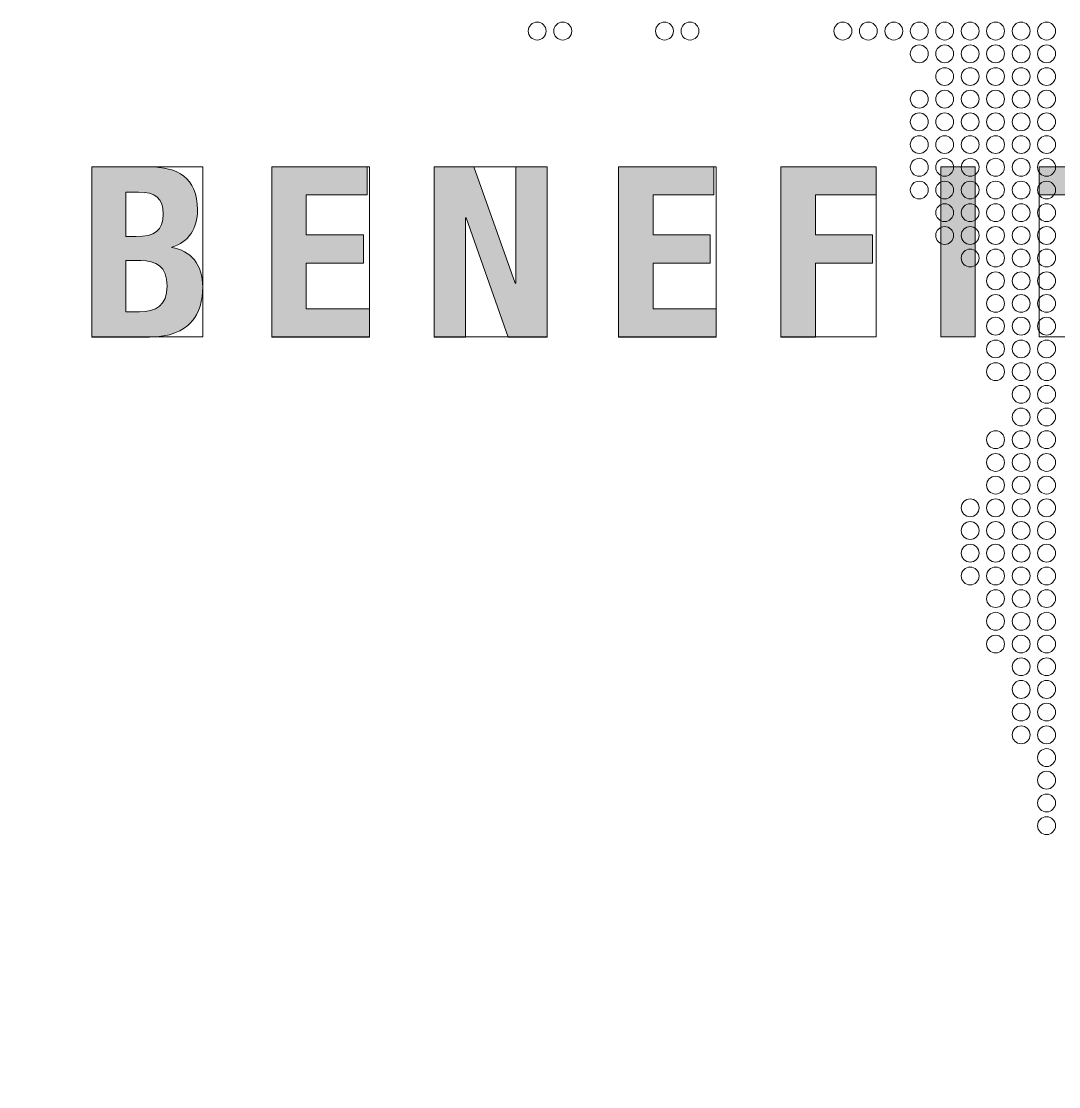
# Model space of a CAD drawing. Header units: inches. Extents: x 243 to 900, y -519 to -86.
# Drawn here: x 472.1 to 572.9, y -416.2 to -312.6 of the extents above; entities that cross this region are included whole.
import ezdxf

# ---------------------------------------------------------------- set-up
doc = ezdxf.new("R2010")
doc.units = ezdxf.units.IN
doc.header["$MEASUREMENT"] = 0
doc.layers.add('Layer 1', color=7, linetype='Continuous')

# ---------------------------------------------------------------- blocks, each defined once
blk = doc.blocks.new('block 3')
at = {"layer": 'Layer 1', "lineweight": 0}
blk.add_open_spline([(898.14, -484.27), (898.14, -494.99), (889.37, -503.76), (878.65, -503.76), (878.65, -503.76), (266.12, -503.76), (266.12, -503.76), (255.4, -503.76), (246.62, -494.99), (246.62, -484.27), (246.62, -484.27), (246.62, -108.51), (246.62, -108.51), (246.62, -97.78), (255.4, -89.01), (266.12, -89.01), (266.12, -89.01), (878.65, -89.01), (878.65, -89.01), (889.37, -89.01), (898.14, -97.78), (898.14, -108.51), (898.14, -108.51), (898.14, -484.27), (898.14, -484.27)], degree=3, knots=[0, 0, 0, 0, 1, 1, 1, 2, 2, 2, 3, 3, 3, 4, 4, 4, 5, 5, 5, 6, 6, 6, 7, 7, 7, 8, 8, 8, 8], dxfattribs=at)
blk = doc.blocks.new('block 2')
at = {"layer": 'Layer 1'}
blk.add_blockref('block 3', (0, 0), dxfattribs=at)
blk = doc.blocks.new('block 85')
at = {"layer": 'Layer 1', "lineweight": 0}
for points in [[(523.11, -313.58), (523.11, -314.05), (522.73, -314.45), (522.24, -314.45), (521.77, -314.45), (521.38, -314.05), (521.38, -313.58), (521.38, -313.11), (521.77, -312.71), (522.24, -312.71), (522.73, -312.71), (523.11, -313.11), (523.11, -313.58)], [(525.6, -313.58), (525.6, -314.05), (525.2, -314.45), (524.71, -314.45), (524.24, -314.45), (523.86, -314.05), (523.86, -313.58), (523.86, -313.11), (524.24, -312.71), (524.71, -312.71), (525.2, -312.71), (525.6, -313.11), (525.6, -313.58)], [(535.49, -313.58), (535.49, -314.05), (535.09, -314.45), (534.62, -314.45), (534.14, -314.45), (533.75, -314.05), (533.75, -313.58), (533.75, -313.11), (534.14, -312.71), (534.62, -312.71), (535.09, -312.71), (535.49, -313.11), (535.49, -313.58)], [(537.96, -313.58), (537.96, -314.05), (537.57, -314.45), (537.1, -314.45), (536.61, -314.45), (536.22, -314.05), (536.22, -313.58), (536.22, -313.11), (536.61, -312.71), (537.1, -312.71), (537.57, -312.71), (537.96, -313.11), (537.96, -313.58)], [(552.82, -313.58), (552.82, -314.05), (552.42, -314.45), (551.93, -314.45), (551.46, -314.45), (551.08, -314.05), (551.08, -313.58), (551.08, -313.11), (551.46, -312.71), (551.93, -312.71), (552.42, -312.71), (552.82, -313.11), (552.82, -313.58)], [(555.29, -313.58), (555.29, -314.05), (554.89, -314.45), (554.41, -314.45), (553.93, -314.45), (553.55, -314.05), (553.55, -313.58), (553.55, -313.11), (553.93, -312.71), (554.41, -312.71), (554.89, -312.71), (555.29, -313.11), (555.29, -313.58)], [(557.77, -313.58), (557.77, -314.05), (557.37, -314.45), (556.89, -314.45), (556.42, -314.45), (556.03, -314.05), (556.03, -313.58), (556.03, -313.11), (556.42, -312.71), (556.89, -312.71), (557.37, -312.71), (557.77, -313.11), (557.77, -313.58)], [(560.24, -313.58), (560.24, -314.05), (559.84, -314.45), (559.37, -314.45), (558.89, -314.45), (558.5, -314.05), (558.5, -313.58), (558.5, -313.11), (558.89, -312.71), (559.37, -312.71), (559.84, -312.71), (560.24, -313.11), (560.24, -313.58)], [(562.71, -313.58), (562.71, -314.05), (562.31, -314.45), (561.84, -314.45), (561.36, -314.45), (560.97, -314.05), (560.97, -313.58), (560.97, -313.11), (561.36, -312.71), (561.84, -312.71), (562.31, -312.71), (562.71, -313.11), (562.71, -313.58)], [(565.18, -313.58), (565.18, -314.05), (564.79, -314.45), (564.31, -314.45), (563.84, -314.45), (563.44, -314.05), (563.44, -313.58), (563.44, -313.11), (563.84, -312.71), (564.31, -312.71), (564.79, -312.71), (565.18, -313.11), (565.18, -313.58)], [(567.65, -313.58), (567.65, -314.05), (567.27, -314.45), (566.8, -314.45), (566.31, -314.45), (565.91, -314.05), (565.91, -313.58), (565.91, -313.11), (566.31, -312.71), (566.8, -312.71), (567.27, -312.71), (567.65, -313.11), (567.65, -313.58)], [(570.14, -313.58), (570.14, -314.05), (569.74, -314.45), (569.27, -314.45), (568.78, -314.45), (568.4, -314.05), (568.4, -313.58), (568.4, -313.11), (568.78, -312.71), (569.27, -312.71), (569.74, -312.71), (570.14, -313.11), (570.14, -313.58)], [(572.61, -313.58), (572.61, -314.05), (572.21, -314.45), (571.74, -314.45), (571.25, -314.45), (570.87, -314.05), (570.87, -313.58), (570.87, -313.11), (571.25, -312.71), (571.74, -312.71), (572.21, -312.71), (572.61, -313.11), (572.61, -313.58)]]:
    blk.add_open_spline(points, degree=3, knots=[0, 0, 0, 0, 1, 1, 1, 2, 2, 2, 3, 3, 3, 4, 4, 4, 4], dxfattribs=at)
blk = doc.blocks.new('block 86')
at = {"layer": 'Layer 1', "lineweight": 0}
for points in [[(560.24, -315.79), (560.24, -316.26), (559.84, -316.66), (559.37, -316.66), (558.89, -316.66), (558.5, -316.26), (558.5, -315.79), (558.5, -315.31), (558.89, -314.92), (559.37, -314.92), (559.84, -314.92), (560.24, -315.31), (560.24, -315.79)], [(562.71, -315.79), (562.71, -316.26), (562.31, -316.66), (561.84, -316.66), (561.36, -316.66), (560.97, -316.26), (560.97, -315.79), (560.97, -315.31), (561.36, -314.92), (561.84, -314.92), (562.31, -314.92), (562.71, -315.31), (562.71, -315.79)], [(565.18, -315.79), (565.18, -316.26), (564.79, -316.66), (564.31, -316.66), (563.84, -316.66), (563.44, -316.26), (563.44, -315.79), (563.44, -315.31), (563.84, -314.92), (564.31, -314.92), (564.79, -314.92), (565.18, -315.31), (565.18, -315.79)], [(567.65, -315.79), (567.65, -316.26), (567.27, -316.66), (566.8, -316.66), (566.31, -316.66), (565.91, -316.26), (565.91, -315.79), (565.91, -315.31), (566.31, -314.92), (566.8, -314.92), (567.27, -314.92), (567.65, -315.31), (567.65, -315.79)], [(570.14, -315.79), (570.14, -316.26), (569.74, -316.66), (569.27, -316.66), (568.78, -316.66), (568.4, -316.26), (568.4, -315.79), (568.4, -315.31), (568.78, -314.92), (569.27, -314.92), (569.74, -314.92), (570.14, -315.31), (570.14, -315.79)], [(572.61, -315.79), (572.61, -316.26), (572.21, -316.66), (571.74, -316.66), (571.25, -316.66), (570.87, -316.26), (570.87, -315.79), (570.87, -315.31), (571.25, -314.92), (571.74, -314.92), (572.21, -314.92), (572.61, -315.31), (572.61, -315.79)]]:
    blk.add_open_spline(points, degree=3, knots=[0, 0, 0, 0, 1, 1, 1, 2, 2, 2, 3, 3, 3, 4, 4, 4, 4], dxfattribs=at)
blk = doc.blocks.new('block 87')
at = {"layer": 'Layer 1', "lineweight": 0}
for points in [[(562.71, -317.99), (562.71, -318.48), (562.31, -318.86), (561.84, -318.86), (561.36, -318.86), (560.97, -318.48), (560.97, -317.99), (560.97, -317.52), (561.36, -317.14), (561.84, -317.14), (562.31, -317.14), (562.71, -317.52), (562.71, -317.99)], [(565.18, -317.99), (565.18, -318.48), (564.79, -318.86), (564.31, -318.86), (563.84, -318.86), (563.44, -318.48), (563.44, -317.99), (563.44, -317.52), (563.84, -317.14), (564.31, -317.14), (564.79, -317.14), (565.18, -317.52), (565.18, -317.99)], [(567.65, -317.99), (567.65, -318.48), (567.27, -318.86), (566.8, -318.86), (566.31, -318.86), (565.91, -318.48), (565.91, -317.99), (565.91, -317.52), (566.31, -317.14), (566.8, -317.14), (567.27, -317.14), (567.65, -317.52), (567.65, -317.99)], [(570.14, -317.99), (570.14, -318.48), (569.74, -318.86), (569.27, -318.86), (568.78, -318.86), (568.4, -318.48), (568.4, -317.99), (568.4, -317.52), (568.78, -317.14), (569.27, -317.14), (569.74, -317.14), (570.14, -317.52), (570.14, -317.99)], [(572.61, -317.99), (572.61, -318.48), (572.21, -318.86), (571.74, -318.86), (571.25, -318.86), (570.87, -318.48), (570.87, -317.99), (570.87, -317.52), (571.25, -317.14), (571.74, -317.14), (572.21, -317.14), (572.61, -317.52), (572.61, -317.99)]]:
    blk.add_open_spline(points, degree=3, knots=[0, 0, 0, 0, 1, 1, 1, 2, 2, 2, 3, 3, 3, 4, 4, 4, 4], dxfattribs=at)
blk = doc.blocks.new('block 88')
at = {"layer": 'Layer 1', "lineweight": 0}
for points in [[(560.24, -320.2), (560.24, -320.68), (559.84, -321.07), (559.37, -321.07), (558.89, -321.07), (558.5, -320.68), (558.5, -320.2), (558.5, -319.73), (558.89, -319.33), (559.37, -319.33), (559.84, -319.33), (560.24, -319.73), (560.24, -320.2)], [(562.71, -320.2), (562.71, -320.68), (562.31, -321.07), (561.84, -321.07), (561.36, -321.07), (560.97, -320.68), (560.97, -320.2), (560.97, -319.73), (561.36, -319.33), (561.84, -319.33), (562.31, -319.33), (562.71, -319.73), (562.71, -320.2)], [(565.18, -320.2), (565.18, -320.68), (564.79, -321.07), (564.31, -321.07), (563.84, -321.07), (563.44, -320.68), (563.44, -320.2), (563.44, -319.73), (563.84, -319.33), (564.31, -319.33), (564.79, -319.33), (565.18, -319.73), (565.18, -320.2)], [(567.65, -320.2), (567.65, -320.68), (567.27, -321.07), (566.8, -321.07), (566.31, -321.07), (565.91, -320.68), (565.91, -320.2), (565.91, -319.73), (566.31, -319.33), (566.8, -319.33), (567.27, -319.33), (567.65, -319.73), (567.65, -320.2)], [(570.14, -320.2), (570.14, -320.68), (569.74, -321.07), (569.27, -321.07), (568.78, -321.07), (568.4, -320.68), (568.4, -320.2), (568.4, -319.73), (568.78, -319.33), (569.27, -319.33), (569.74, -319.33), (570.14, -319.73), (570.14, -320.2)], [(572.61, -320.2), (572.61, -320.68), (572.21, -321.07), (571.74, -321.07), (571.25, -321.07), (570.87, -320.68), (570.87, -320.2), (570.87, -319.73), (571.25, -319.33), (571.74, -319.33), (572.21, -319.33), (572.61, -319.73), (572.61, -320.2)]]:
    blk.add_open_spline(points, degree=3, knots=[0, 0, 0, 0, 1, 1, 1, 2, 2, 2, 3, 3, 3, 4, 4, 4, 4], dxfattribs=at)
blk = doc.blocks.new('block 89')
at = {"layer": 'Layer 1', "lineweight": 0}
for points in [[(560.24, -322.4), (560.24, -322.89), (559.84, -323.27), (559.37, -323.27), (558.89, -323.27), (558.5, -322.89), (558.5, -322.4), (558.5, -321.93), (558.89, -321.54), (559.37, -321.54), (559.84, -321.54), (560.24, -321.93), (560.24, -322.4)], [(562.71, -322.4), (562.71, -322.89), (562.31, -323.27), (561.84, -323.27), (561.36, -323.27), (560.97, -322.89), (560.97, -322.4), (560.97, -321.93), (561.36, -321.54), (561.84, -321.54), (562.31, -321.54), (562.71, -321.93), (562.71, -322.4)], [(565.18, -322.4), (565.18, -322.89), (564.79, -323.27), (564.31, -323.27), (563.84, -323.27), (563.44, -322.89), (563.44, -322.4), (563.44, -321.93), (563.84, -321.54), (564.31, -321.54), (564.79, -321.54), (565.18, -321.93), (565.18, -322.4)], [(567.65, -322.4), (567.65, -322.89), (567.27, -323.27), (566.8, -323.27), (566.31, -323.27), (565.91, -322.89), (565.91, -322.4), (565.91, -321.93), (566.31, -321.54), (566.8, -321.54), (567.27, -321.54), (567.65, -321.93), (567.65, -322.4)], [(570.14, -322.4), (570.14, -322.89), (569.74, -323.27), (569.27, -323.27), (568.78, -323.27), (568.4, -322.89), (568.4, -322.4), (568.4, -321.93), (568.78, -321.54), (569.27, -321.54), (569.74, -321.54), (570.14, -321.93), (570.14, -322.4)], [(572.61, -322.4), (572.61, -322.89), (572.21, -323.27), (571.74, -323.27), (571.25, -323.27), (570.87, -322.89), (570.87, -322.4), (570.87, -321.93), (571.25, -321.54), (571.74, -321.54), (572.21, -321.54), (572.61, -321.93), (572.61, -322.4)]]:
    blk.add_open_spline(points, degree=3, knots=[0, 0, 0, 0, 1, 1, 1, 2, 2, 2, 3, 3, 3, 4, 4, 4, 4], dxfattribs=at)
blk = doc.blocks.new('block 90')
at = {"layer": 'Layer 1', "lineweight": 0}
for points in [[(560.24, -324.61), (560.24, -325.1), (559.84, -325.48), (559.37, -325.48), (558.89, -325.48), (558.5, -325.1), (558.5, -324.61), (558.5, -324.14), (558.89, -323.76), (559.37, -323.76), (559.84, -323.76), (560.24, -324.14), (560.24, -324.61)], [(562.71, -324.61), (562.71, -325.1), (562.31, -325.48), (561.84, -325.48), (561.36, -325.48), (560.97, -325.1), (560.97, -324.61), (560.97, -324.14), (561.36, -323.76), (561.84, -323.76), (562.31, -323.76), (562.71, -324.14), (562.71, -324.61)], [(565.18, -324.61), (565.18, -325.1), (564.79, -325.48), (564.31, -325.48), (563.84, -325.48), (563.44, -325.1), (563.44, -324.61), (563.44, -324.14), (563.84, -323.76), (564.31, -323.76), (564.79, -323.76), (565.18, -324.14), (565.18, -324.61)], [(567.65, -324.61), (567.65, -325.1), (567.27, -325.48), (566.8, -325.48), (566.31, -325.48), (565.91, -325.1), (565.91, -324.61), (565.91, -324.14), (566.31, -323.76), (566.8, -323.76), (567.27, -323.76), (567.65, -324.14), (567.65, -324.61)], [(570.14, -324.61), (570.14, -325.1), (569.74, -325.48), (569.27, -325.48), (568.78, -325.48), (568.4, -325.1), (568.4, -324.61), (568.4, -324.14), (568.78, -323.76), (569.27, -323.76), (569.74, -323.76), (570.14, -324.14), (570.14, -324.61)], [(572.61, -324.61), (572.61, -325.1), (572.21, -325.48), (571.74, -325.48), (571.25, -325.48), (570.87, -325.1), (570.87, -324.61), (570.87, -324.14), (571.25, -323.76), (571.74, -323.76), (572.21, -323.76), (572.61, -324.14), (572.61, -324.61)]]:
    blk.add_open_spline(points, degree=3, knots=[0, 0, 0, 0, 1, 1, 1, 2, 2, 2, 3, 3, 3, 4, 4, 4, 4], dxfattribs=at)
blk = doc.blocks.new('block 91')
at = {"layer": 'Layer 1', "lineweight": 0}
for points in [[(560.24, -326.81), (560.24, -327.3), (559.84, -327.69), (559.37, -327.69), (558.89, -327.69), (558.5, -327.3), (558.5, -326.81), (558.5, -326.34), (558.89, -325.95), (559.37, -325.95), (559.84, -325.95), (560.24, -326.34), (560.24, -326.81)], [(562.71, -326.81), (562.71, -327.3), (562.31, -327.69), (561.84, -327.69), (561.36, -327.69), (560.97, -327.3), (560.97, -326.81), (560.97, -326.34), (561.36, -325.95), (561.84, -325.95), (562.31, -325.95), (562.71, -326.34), (562.71, -326.81)], [(565.18, -326.81), (565.18, -327.3), (564.79, -327.69), (564.31, -327.69), (563.84, -327.69), (563.44, -327.3), (563.44, -326.81), (563.44, -326.34), (563.84, -325.95), (564.31, -325.95), (564.79, -325.95), (565.18, -326.34), (565.18, -326.81)], [(567.65, -326.81), (567.65, -327.3), (567.27, -327.69), (566.8, -327.69), (566.31, -327.69), (565.91, -327.3), (565.91, -326.81), (565.91, -326.34), (566.31, -325.95), (566.8, -325.95), (567.27, -325.95), (567.65, -326.34), (567.65, -326.81)], [(570.14, -326.81), (570.14, -327.3), (569.74, -327.69), (569.27, -327.69), (568.78, -327.69), (568.4, -327.3), (568.4, -326.81), (568.4, -326.34), (568.78, -325.95), (569.27, -325.95), (569.74, -325.95), (570.14, -326.34), (570.14, -326.81)], [(572.61, -326.81), (572.61, -327.3), (572.21, -327.69), (571.74, -327.69), (571.25, -327.69), (570.87, -327.3), (570.87, -326.81), (570.87, -326.34), (571.25, -325.95), (571.74, -325.95), (572.21, -325.95), (572.61, -326.34), (572.61, -326.81)]]:
    blk.add_open_spline(points, degree=3, knots=[0, 0, 0, 0, 1, 1, 1, 2, 2, 2, 3, 3, 3, 4, 4, 4, 4], dxfattribs=at)
blk = doc.blocks.new('block 92')
at = {"layer": 'Layer 1', "lineweight": 0}
for points in [[(560.24, -329.02), (560.24, -329.51), (559.84, -329.89), (559.37, -329.89), (558.89, -329.89), (558.5, -329.51), (558.5, -329.02), (558.5, -328.55), (558.89, -328.17), (559.37, -328.17), (559.84, -328.17), (560.24, -328.55), (560.24, -329.02)], [(562.71, -329.02), (562.71, -329.51), (562.31, -329.89), (561.84, -329.89), (561.36, -329.89), (560.97, -329.51), (560.97, -329.02), (560.97, -328.55), (561.36, -328.17), (561.84, -328.17), (562.31, -328.17), (562.71, -328.55), (562.71, -329.02)], [(565.18, -329.02), (565.18, -329.51), (564.79, -329.89), (564.31, -329.89), (563.84, -329.89), (563.44, -329.51), (563.44, -329.02), (563.44, -328.55), (563.84, -328.17), (564.31, -328.17), (564.79, -328.17), (565.18, -328.55), (565.18, -329.02)], [(567.65, -329.02), (567.65, -329.51), (567.27, -329.89), (566.8, -329.89), (566.31, -329.89), (565.91, -329.51), (565.91, -329.02), (565.91, -328.55), (566.31, -328.17), (566.8, -328.17), (567.27, -328.17), (567.65, -328.55), (567.65, -329.02)], [(570.14, -329.02), (570.14, -329.51), (569.74, -329.89), (569.27, -329.89), (568.78, -329.89), (568.4, -329.51), (568.4, -329.02), (568.4, -328.55), (568.78, -328.17), (569.27, -328.17), (569.74, -328.17), (570.14, -328.55), (570.14, -329.02)], [(572.61, -329.02), (572.61, -329.51), (572.21, -329.89), (571.74, -329.89), (571.25, -329.89), (570.87, -329.51), (570.87, -329.02), (570.87, -328.55), (571.25, -328.17), (571.74, -328.17), (572.21, -328.17), (572.61, -328.55), (572.61, -329.02)]]:
    blk.add_open_spline(points, degree=3, knots=[0, 0, 0, 0, 1, 1, 1, 2, 2, 2, 3, 3, 3, 4, 4, 4, 4], dxfattribs=at)
blk = doc.blocks.new('block 93')
at = {"layer": 'Layer 1', "lineweight": 0}
for points in [[(562.71, -331.23), (562.71, -331.71), (562.31, -332.1), (561.84, -332.1), (561.36, -332.1), (560.97, -331.71), (560.97, -331.23), (560.97, -330.76), (561.36, -330.37), (561.84, -330.37), (562.31, -330.37), (562.71, -330.76), (562.71, -331.23)], [(565.18, -331.23), (565.18, -331.71), (564.79, -332.1), (564.31, -332.1), (563.84, -332.1), (563.44, -331.71), (563.44, -331.23), (563.44, -330.76), (563.84, -330.37), (564.31, -330.37), (564.79, -330.37), (565.18, -330.76), (565.18, -331.23)], [(567.65, -331.23), (567.65, -331.71), (567.27, -332.1), (566.8, -332.1), (566.31, -332.1), (565.91, -331.71), (565.91, -331.23), (565.91, -330.76), (566.31, -330.37), (566.8, -330.37), (567.27, -330.37), (567.65, -330.76), (567.65, -331.23)], [(570.14, -331.23), (570.14, -331.71), (569.74, -332.1), (569.27, -332.1), (568.78, -332.1), (568.4, -331.71), (568.4, -331.23), (568.4, -330.76), (568.78, -330.37), (569.27, -330.37), (569.74, -330.37), (570.14, -330.76), (570.14, -331.23)], [(572.61, -331.23), (572.61, -331.71), (572.21, -332.1), (571.74, -332.1), (571.25, -332.1), (570.87, -331.71), (570.87, -331.23), (570.87, -330.76), (571.25, -330.37), (571.74, -330.37), (572.21, -330.37), (572.61, -330.76), (572.61, -331.23)]]:
    blk.add_open_spline(points, degree=3, knots=[0, 0, 0, 0, 1, 1, 1, 2, 2, 2, 3, 3, 3, 4, 4, 4, 4], dxfattribs=at)
blk = doc.blocks.new('block 94')
at = {"layer": 'Layer 1', "lineweight": 0}
for points in [[(562.71, -333.45), (562.71, -333.92), (562.31, -334.32), (561.84, -334.32), (561.36, -334.32), (560.97, -333.92), (560.97, -333.45), (560.97, -332.96), (561.36, -332.58), (561.84, -332.58), (562.31, -332.58), (562.71, -332.96), (562.71, -333.45)], [(565.18, -333.45), (565.18, -333.92), (564.79, -334.32), (564.31, -334.32), (563.84, -334.32), (563.44, -333.92), (563.44, -333.45), (563.44, -332.96), (563.84, -332.58), (564.31, -332.58), (564.79, -332.58), (565.18, -332.96), (565.18, -333.45)], [(567.65, -333.45), (567.65, -333.92), (567.27, -334.32), (566.8, -334.32), (566.31, -334.32), (565.91, -333.92), (565.91, -333.45), (565.91, -332.96), (566.31, -332.58), (566.8, -332.58), (567.27, -332.58), (567.65, -332.96), (567.65, -333.45)], [(570.14, -333.45), (570.14, -333.92), (569.74, -334.32), (569.27, -334.32), (568.78, -334.32), (568.4, -333.92), (568.4, -333.45), (568.4, -332.96), (568.78, -332.58), (569.27, -332.58), (569.74, -332.58), (570.14, -332.96), (570.14, -333.45)], [(572.61, -333.45), (572.61, -333.92), (572.21, -334.32), (571.74, -334.32), (571.25, -334.32), (570.87, -333.92), (570.87, -333.45), (570.87, -332.96), (571.25, -332.58), (571.74, -332.58), (572.21, -332.58), (572.61, -332.96), (572.61, -333.45)]]:
    blk.add_open_spline(points, degree=3, knots=[0, 0, 0, 0, 1, 1, 1, 2, 2, 2, 3, 3, 3, 4, 4, 4, 4], dxfattribs=at)
blk = doc.blocks.new('block 95')
at = {"layer": 'Layer 1', "lineweight": 0}
for points in [[(565.18, -335.64), (565.18, -336.12), (564.79, -336.51), (564.31, -336.51), (563.84, -336.51), (563.44, -336.12), (563.44, -335.64), (563.44, -335.17), (563.84, -334.77), (564.31, -334.77), (564.79, -334.77), (565.18, -335.17), (565.18, -335.64)], [(567.65, -335.64), (567.65, -336.12), (567.27, -336.51), (566.8, -336.51), (566.31, -336.51), (565.91, -336.12), (565.91, -335.64), (565.91, -335.17), (566.31, -334.77), (566.8, -334.77), (567.27, -334.77), (567.65, -335.17), (567.65, -335.64)], [(570.14, -335.64), (570.14, -336.12), (569.74, -336.51), (569.27, -336.51), (568.78, -336.51), (568.4, -336.12), (568.4, -335.64), (568.4, -335.17), (568.78, -334.77), (569.27, -334.77), (569.74, -334.77), (570.14, -335.17), (570.14, -335.64)], [(572.61, -335.64), (572.61, -336.12), (572.21, -336.51), (571.74, -336.51), (571.25, -336.51), (570.87, -336.12), (570.87, -335.64), (570.87, -335.17), (571.25, -334.77), (571.74, -334.77), (572.21, -334.77), (572.61, -335.17), (572.61, -335.64)]]:
    blk.add_open_spline(points, degree=3, knots=[0, 0, 0, 0, 1, 1, 1, 2, 2, 2, 3, 3, 3, 4, 4, 4, 4], dxfattribs=at)
blk = doc.blocks.new('block 96')
at = {"layer": 'Layer 1', "lineweight": 0}
for points in [[(567.65, -337.86), (567.65, -338.33), (567.27, -338.73), (566.8, -338.73), (566.31, -338.73), (565.91, -338.33), (565.91, -337.86), (565.91, -337.39), (566.31, -336.99), (566.8, -336.99), (567.27, -336.99), (567.65, -337.39), (567.65, -337.86)], [(570.14, -337.86), (570.14, -338.33), (569.74, -338.73), (569.27, -338.73), (568.78, -338.73), (568.4, -338.33), (568.4, -337.86), (568.4, -337.39), (568.78, -336.99), (569.27, -336.99), (569.74, -336.99), (570.14, -337.39), (570.14, -337.86)], [(572.61, -337.86), (572.61, -338.33), (572.21, -338.73), (571.74, -338.73), (571.25, -338.73), (570.87, -338.33), (570.87, -337.86), (570.87, -337.39), (571.25, -336.99), (571.74, -336.99), (572.21, -336.99), (572.61, -337.39), (572.61, -337.86)]]:
    blk.add_open_spline(points, degree=3, knots=[0, 0, 0, 0, 1, 1, 1, 2, 2, 2, 3, 3, 3, 4, 4, 4, 4], dxfattribs=at)
blk = doc.blocks.new('block 97')
at = {"layer": 'Layer 1', "lineweight": 0}
for points in [[(567.65, -340.06), (567.65, -340.54), (567.27, -340.92), (566.8, -340.92), (566.31, -340.92), (565.91, -340.54), (565.91, -340.06), (565.91, -339.58), (566.31, -339.2), (566.8, -339.2), (567.27, -339.2), (567.65, -339.58), (567.65, -340.06)], [(570.14, -340.06), (570.14, -340.54), (569.74, -340.92), (569.27, -340.92), (568.78, -340.92), (568.4, -340.54), (568.4, -340.06), (568.4, -339.58), (568.78, -339.2), (569.27, -339.2), (569.74, -339.2), (570.14, -339.58), (570.14, -340.06)], [(572.61, -340.06), (572.61, -340.54), (572.21, -340.92), (571.74, -340.92), (571.25, -340.92), (570.87, -340.54), (570.87, -340.06), (570.87, -339.58), (571.25, -339.2), (571.74, -339.2), (572.21, -339.2), (572.61, -339.58), (572.61, -340.06)]]:
    blk.add_open_spline(points, degree=3, knots=[0, 0, 0, 0, 1, 1, 1, 2, 2, 2, 3, 3, 3, 4, 4, 4, 4], dxfattribs=at)
blk = doc.blocks.new('block 98')
at = {"layer": 'Layer 1', "lineweight": 0}
for points in [[(567.65, -342.27), (567.65, -342.74), (567.27, -343.14), (566.8, -343.14), (566.31, -343.14), (565.91, -342.74), (565.91, -342.27), (565.91, -341.79), (566.31, -341.4), (566.8, -341.4), (567.27, -341.4), (567.65, -341.79), (567.65, -342.27)], [(570.14, -342.27), (570.14, -342.74), (569.74, -343.14), (569.27, -343.14), (568.78, -343.14), (568.4, -342.74), (568.4, -342.27), (568.4, -341.79), (568.78, -341.4), (569.27, -341.4), (569.74, -341.4), (570.14, -341.79), (570.14, -342.27)], [(572.61, -342.27), (572.61, -342.74), (572.21, -343.14), (571.74, -343.14), (571.25, -343.14), (570.87, -342.74), (570.87, -342.27), (570.87, -341.79), (571.25, -341.4), (571.74, -341.4), (572.21, -341.4), (572.61, -341.79), (572.61, -342.27)]]:
    blk.add_open_spline(points, degree=3, knots=[0, 0, 0, 0, 1, 1, 1, 2, 2, 2, 3, 3, 3, 4, 4, 4, 4], dxfattribs=at)
blk = doc.blocks.new('block 99')
at = {"layer": 'Layer 1', "lineweight": 0}
for points in [[(567.65, -344.48), (567.65, -344.95), (567.27, -345.33), (566.8, -345.33), (566.31, -345.33), (565.91, -344.95), (565.91, -344.48), (565.91, -343.99), (566.31, -343.61), (566.8, -343.61), (567.27, -343.61), (567.65, -343.99), (567.65, -344.48)], [(570.14, -344.48), (570.14, -344.95), (569.74, -345.33), (569.27, -345.33), (568.78, -345.33), (568.4, -344.95), (568.4, -344.48), (568.4, -343.99), (568.78, -343.61), (569.27, -343.61), (569.74, -343.61), (570.14, -343.99), (570.14, -344.48)], [(572.61, -344.48), (572.61, -344.95), (572.21, -345.33), (571.74, -345.33), (571.25, -345.33), (570.87, -344.95), (570.87, -344.48), (570.87, -343.99), (571.25, -343.61), (571.74, -343.61), (572.21, -343.61), (572.61, -343.99), (572.61, -344.48)]]:
    blk.add_open_spline(points, degree=3, knots=[0, 0, 0, 0, 1, 1, 1, 2, 2, 2, 3, 3, 3, 4, 4, 4, 4], dxfattribs=at)
blk = doc.blocks.new('block 100')
at = {"layer": 'Layer 1', "lineweight": 0}
for points in [[(567.65, -346.69), (567.65, -347.16), (567.27, -347.55), (566.8, -347.55), (566.31, -347.55), (565.91, -347.16), (565.91, -346.69), (565.91, -346.2), (566.31, -345.82), (566.8, -345.82), (567.27, -345.82), (567.65, -346.2), (567.65, -346.69)], [(570.14, -346.69), (570.14, -347.16), (569.74, -347.55), (569.27, -347.55), (568.78, -347.55), (568.4, -347.16), (568.4, -346.69), (568.4, -346.2), (568.78, -345.82), (569.27, -345.82), (569.74, -345.82), (570.14, -346.2), (570.14, -346.69)], [(572.61, -346.69), (572.61, -347.16), (572.21, -347.55), (571.74, -347.55), (571.25, -347.55), (570.87, -347.16), (570.87, -346.69), (570.87, -346.2), (571.25, -345.82), (571.74, -345.82), (572.21, -345.82), (572.61, -346.2), (572.61, -346.69)]]:
    blk.add_open_spline(points, degree=3, knots=[0, 0, 0, 0, 1, 1, 1, 2, 2, 2, 3, 3, 3, 4, 4, 4, 4], dxfattribs=at)
blk = doc.blocks.new('block 101')
at = {"layer": 'Layer 1', "lineweight": 0}
for points in [[(570.14, -348.89), (570.14, -349.36), (569.74, -349.76), (569.27, -349.76), (568.78, -349.76), (568.4, -349.36), (568.4, -348.89), (568.4, -348.41), (568.78, -348.02), (569.27, -348.02), (569.74, -348.02), (570.14, -348.41), (570.14, -348.89)], [(572.61, -348.89), (572.61, -349.36), (572.21, -349.76), (571.74, -349.76), (571.25, -349.76), (570.87, -349.36), (570.87, -348.89), (570.87, -348.41), (571.25, -348.02), (571.74, -348.02), (572.21, -348.02), (572.61, -348.41), (572.61, -348.89)]]:
    blk.add_open_spline(points, degree=3, knots=[0, 0, 0, 0, 1, 1, 1, 2, 2, 2, 3, 3, 3, 4, 4, 4, 4], dxfattribs=at)
blk = doc.blocks.new('block 102')
at = {"layer": 'Layer 1', "lineweight": 0}
for points in [[(570.14, -351.1), (570.14, -351.57), (569.74, -351.96), (569.27, -351.96), (568.78, -351.96), (568.4, -351.57), (568.4, -351.1), (568.4, -350.61), (568.78, -350.23), (569.27, -350.23), (569.74, -350.23), (570.14, -350.61), (570.14, -351.1)], [(572.61, -351.1), (572.61, -351.57), (572.21, -351.96), (571.74, -351.96), (571.25, -351.96), (570.87, -351.57), (570.87, -351.1), (570.87, -350.61), (571.25, -350.23), (571.74, -350.23), (572.21, -350.23), (572.61, -350.61), (572.61, -351.1)]]:
    blk.add_open_spline(points, degree=3, knots=[0, 0, 0, 0, 1, 1, 1, 2, 2, 2, 3, 3, 3, 4, 4, 4, 4], dxfattribs=at)
blk = doc.blocks.new('block 103')
at = {"layer": 'Layer 1', "lineweight": 0}
for points in [[(567.65, -353.3), (567.65, -353.79), (567.27, -354.17), (566.8, -354.17), (566.31, -354.17), (565.91, -353.79), (565.91, -353.3), (565.91, -352.83), (566.31, -352.43), (566.8, -352.43), (567.27, -352.43), (567.65, -352.83), (567.65, -353.3)], [(570.14, -353.3), (570.14, -353.79), (569.74, -354.17), (569.27, -354.17), (568.78, -354.17), (568.4, -353.79), (568.4, -353.3), (568.4, -352.83), (568.78, -352.43), (569.27, -352.43), (569.74, -352.43), (570.14, -352.83), (570.14, -353.3)], [(572.61, -353.3), (572.61, -353.79), (572.21, -354.17), (571.74, -354.17), (571.25, -354.17), (570.87, -353.79), (570.87, -353.3), (570.87, -352.83), (571.25, -352.43), (571.74, -352.43), (572.21, -352.43), (572.61, -352.83), (572.61, -353.3)]]:
    blk.add_open_spline(points, degree=3, knots=[0, 0, 0, 0, 1, 1, 1, 2, 2, 2, 3, 3, 3, 4, 4, 4, 4], dxfattribs=at)
blk = doc.blocks.new('block 104')
at = {"layer": 'Layer 1', "lineweight": 0}
for points in [[(567.65, -355.51), (567.65, -355.98), (567.27, -356.38), (566.8, -356.38), (566.31, -356.38), (565.91, -355.98), (565.91, -355.51), (565.91, -355.04), (566.31, -354.64), (566.8, -354.64), (567.27, -354.64), (567.65, -355.04), (567.65, -355.51)], [(570.14, -355.51), (570.14, -355.98), (569.74, -356.38), (569.27, -356.38), (568.78, -356.38), (568.4, -355.98), (568.4, -355.51), (568.4, -355.04), (568.78, -354.64), (569.27, -354.64), (569.74, -354.64), (570.14, -355.04), (570.14, -355.51)], [(572.61, -355.51), (572.61, -355.98), (572.21, -356.38), (571.74, -356.38), (571.25, -356.38), (570.87, -355.98), (570.87, -355.51), (570.87, -355.04), (571.25, -354.64), (571.74, -354.64), (572.21, -354.64), (572.61, -355.04), (572.61, -355.51)]]:
    blk.add_open_spline(points, degree=3, knots=[0, 0, 0, 0, 1, 1, 1, 2, 2, 2, 3, 3, 3, 4, 4, 4, 4], dxfattribs=at)
blk = doc.blocks.new('block 105')
at = {"layer": 'Layer 1', "lineweight": 0}
for points in [[(567.65, -357.72), (567.65, -358.2), (567.27, -358.58), (566.8, -358.58), (566.31, -358.58), (565.91, -358.2), (565.91, -357.72), (565.91, -357.24), (566.31, -356.85), (566.8, -356.85), (567.27, -356.85), (567.65, -357.24), (567.65, -357.72)], [(570.14, -357.72), (570.14, -358.2), (569.74, -358.58), (569.27, -358.58), (568.78, -358.58), (568.4, -358.2), (568.4, -357.72), (568.4, -357.24), (568.78, -356.85), (569.27, -356.85), (569.74, -356.85), (570.14, -357.24), (570.14, -357.72)], [(572.61, -357.72), (572.61, -358.2), (572.21, -358.58), (571.74, -358.58), (571.25, -358.58), (570.87, -358.2), (570.87, -357.72), (570.87, -357.24), (571.25, -356.85), (571.74, -356.85), (572.21, -356.85), (572.61, -357.24), (572.61, -357.72)]]:
    blk.add_open_spline(points, degree=3, knots=[0, 0, 0, 0, 1, 1, 1, 2, 2, 2, 3, 3, 3, 4, 4, 4, 4], dxfattribs=at)
blk = doc.blocks.new('block 106')
at = {"layer": 'Layer 1', "lineweight": 0}
for points in [[(565.18, -359.92), (565.18, -360.39), (564.79, -360.79), (564.31, -360.79), (563.84, -360.79), (563.44, -360.39), (563.44, -359.92), (563.44, -359.45), (563.84, -359.05), (564.31, -359.05), (564.79, -359.05), (565.18, -359.45), (565.18, -359.92)], [(567.65, -359.92), (567.65, -360.39), (567.27, -360.79), (566.8, -360.79), (566.31, -360.79), (565.91, -360.39), (565.91, -359.92), (565.91, -359.45), (566.31, -359.05), (566.8, -359.05), (567.27, -359.05), (567.65, -359.45), (567.65, -359.92)], [(570.14, -359.92), (570.14, -360.39), (569.74, -360.79), (569.27, -360.79), (568.78, -360.79), (568.4, -360.39), (568.4, -359.92), (568.4, -359.45), (568.78, -359.05), (569.27, -359.05), (569.74, -359.05), (570.14, -359.45), (570.14, -359.92)], [(572.61, -359.92), (572.61, -360.39), (572.21, -360.79), (571.74, -360.79), (571.25, -360.79), (570.87, -360.39), (570.87, -359.92), (570.87, -359.45), (571.25, -359.05), (571.74, -359.05), (572.21, -359.05), (572.61, -359.45), (572.61, -359.92)]]:
    blk.add_open_spline(points, degree=3, knots=[0, 0, 0, 0, 1, 1, 1, 2, 2, 2, 3, 3, 3, 4, 4, 4, 4], dxfattribs=at)
blk = doc.blocks.new('block 107')
at = {"layer": 'Layer 1', "lineweight": 0}
for points in [[(565.18, -362.13), (565.18, -362.61), (564.79, -363), (564.31, -363), (563.84, -363), (563.44, -362.61), (563.44, -362.13), (563.44, -361.65), (563.84, -361.26), (564.31, -361.26), (564.79, -361.26), (565.18, -361.65), (565.18, -362.13)], [(567.65, -362.13), (567.65, -362.61), (567.27, -363), (566.8, -363), (566.31, -363), (565.91, -362.61), (565.91, -362.13), (565.91, -361.65), (566.31, -361.26), (566.8, -361.26), (567.27, -361.26), (567.65, -361.65), (567.65, -362.13)], [(570.14, -362.13), (570.14, -362.61), (569.74, -363), (569.27, -363), (568.78, -363), (568.4, -362.61), (568.4, -362.13), (568.4, -361.65), (568.78, -361.26), (569.27, -361.26), (569.74, -361.26), (570.14, -361.65), (570.14, -362.13)], [(572.61, -362.13), (572.61, -362.61), (572.21, -363), (571.74, -363), (571.25, -363), (570.87, -362.61), (570.87, -362.13), (570.87, -361.65), (571.25, -361.26), (571.74, -361.26), (572.21, -361.26), (572.61, -361.65), (572.61, -362.13)]]:
    blk.add_open_spline(points, degree=3, knots=[0, 0, 0, 0, 1, 1, 1, 2, 2, 2, 3, 3, 3, 4, 4, 4, 4], dxfattribs=at)
blk = doc.blocks.new('block 108')
at = {"layer": 'Layer 1', "lineweight": 0}
for points in [[(565.18, -364.33), (565.18, -364.8), (564.79, -365.2), (564.31, -365.2), (563.84, -365.2), (563.44, -364.8), (563.44, -364.33), (563.44, -363.86), (563.84, -363.46), (564.31, -363.46), (564.79, -363.46), (565.18, -363.86), (565.18, -364.33)], [(567.65, -364.33), (567.65, -364.8), (567.27, -365.2), (566.8, -365.2), (566.31, -365.2), (565.91, -364.8), (565.91, -364.33), (565.91, -363.86), (566.31, -363.46), (566.8, -363.46), (567.27, -363.46), (567.65, -363.86), (567.65, -364.33)], [(570.14, -364.33), (570.14, -364.8), (569.74, -365.2), (569.27, -365.2), (568.78, -365.2), (568.4, -364.8), (568.4, -364.33), (568.4, -363.86), (568.78, -363.46), (569.27, -363.46), (569.74, -363.46), (570.14, -363.86), (570.14, -364.33)], [(572.61, -364.33), (572.61, -364.8), (572.21, -365.2), (571.74, -365.2), (571.25, -365.2), (570.87, -364.8), (570.87, -364.33), (570.87, -363.86), (571.25, -363.46), (571.74, -363.46), (572.21, -363.46), (572.61, -363.86), (572.61, -364.33)]]:
    blk.add_open_spline(points, degree=3, knots=[0, 0, 0, 0, 1, 1, 1, 2, 2, 2, 3, 3, 3, 4, 4, 4, 4], dxfattribs=at)
blk = doc.blocks.new('block 109')
at = {"layer": 'Layer 1', "lineweight": 0}
for points in [[(565.18, -366.54), (565.18, -367.02), (564.79, -367.42), (564.31, -367.42), (563.84, -367.42), (563.44, -367.02), (563.44, -366.54), (563.44, -366.07), (563.84, -365.68), (564.31, -365.68), (564.79, -365.68), (565.18, -366.07), (565.18, -366.54)], [(567.65, -366.54), (567.65, -367.02), (567.27, -367.42), (566.8, -367.42), (566.31, -367.42), (565.91, -367.02), (565.91, -366.54), (565.91, -366.07), (566.31, -365.68), (566.8, -365.68), (567.27, -365.68), (567.65, -366.07), (567.65, -366.54)], [(570.14, -366.54), (570.14, -367.02), (569.74, -367.42), (569.27, -367.42), (568.78, -367.42), (568.4, -367.02), (568.4, -366.54), (568.4, -366.07), (568.78, -365.68), (569.27, -365.68), (569.74, -365.68), (570.14, -366.07), (570.14, -366.54)], [(572.61, -366.54), (572.61, -367.02), (572.21, -367.42), (571.74, -367.42), (571.25, -367.42), (570.87, -367.02), (570.87, -366.54), (570.87, -366.07), (571.25, -365.68), (571.74, -365.68), (572.21, -365.68), (572.61, -366.07), (572.61, -366.54)]]:
    blk.add_open_spline(points, degree=3, knots=[0, 0, 0, 0, 1, 1, 1, 2, 2, 2, 3, 3, 3, 4, 4, 4, 4], dxfattribs=at)
blk = doc.blocks.new('block 110')
at = {"layer": 'Layer 1', "lineweight": 0}
for points in [[(567.65, -368.76), (567.65, -369.23), (567.27, -369.61), (566.8, -369.61), (566.31, -369.61), (565.91, -369.23), (565.91, -368.76), (565.91, -368.27), (566.31, -367.89), (566.8, -367.89), (567.27, -367.89), (567.65, -368.27), (567.65, -368.76)], [(570.14, -368.76), (570.14, -369.23), (569.74, -369.61), (569.27, -369.61), (568.78, -369.61), (568.4, -369.23), (568.4, -368.76), (568.4, -368.27), (568.78, -367.89), (569.27, -367.89), (569.74, -367.89), (570.14, -368.27), (570.14, -368.76)], [(572.61, -368.76), (572.61, -369.23), (572.21, -369.61), (571.74, -369.61), (571.25, -369.61), (570.87, -369.23), (570.87, -368.76), (570.87, -368.27), (571.25, -367.89), (571.74, -367.89), (572.21, -367.89), (572.61, -368.27), (572.61, -368.76)]]:
    blk.add_open_spline(points, degree=3, knots=[0, 0, 0, 0, 1, 1, 1, 2, 2, 2, 3, 3, 3, 4, 4, 4, 4], dxfattribs=at)
blk = doc.blocks.new('block 111')
at = {"layer": 'Layer 1', "lineweight": 0}
for points in [[(567.65, -370.95), (567.65, -371.43), (567.27, -371.82), (566.8, -371.82), (566.31, -371.82), (565.91, -371.43), (565.91, -370.95), (565.91, -370.48), (566.31, -370.08), (566.8, -370.08), (567.27, -370.08), (567.65, -370.48), (567.65, -370.95)], [(570.14, -370.95), (570.14, -371.43), (569.74, -371.82), (569.27, -371.82), (568.78, -371.82), (568.4, -371.43), (568.4, -370.95), (568.4, -370.48), (568.78, -370.08), (569.27, -370.08), (569.74, -370.08), (570.14, -370.48), (570.14, -370.95)], [(572.61, -370.95), (572.61, -371.43), (572.21, -371.82), (571.74, -371.82), (571.25, -371.82), (570.87, -371.43), (570.87, -370.95), (570.87, -370.48), (571.25, -370.08), (571.74, -370.08), (572.21, -370.08), (572.61, -370.48), (572.61, -370.95)]]:
    blk.add_open_spline(points, degree=3, knots=[0, 0, 0, 0, 1, 1, 1, 2, 2, 2, 3, 3, 3, 4, 4, 4, 4], dxfattribs=at)
blk = doc.blocks.new('block 112')
at = {"layer": 'Layer 1', "lineweight": 0}
for points in [[(567.65, -373.17), (567.65, -373.64), (567.27, -374.02), (566.8, -374.02), (566.31, -374.02), (565.91, -373.64), (565.91, -373.17), (565.91, -372.68), (566.31, -372.3), (566.8, -372.3), (567.27, -372.3), (567.65, -372.68), (567.65, -373.17)], [(570.14, -373.17), (570.14, -373.64), (569.74, -374.02), (569.27, -374.02), (568.78, -374.02), (568.4, -373.64), (568.4, -373.17), (568.4, -372.68), (568.78, -372.3), (569.27, -372.3), (569.74, -372.3), (570.14, -372.68), (570.14, -373.17)], [(572.61, -373.17), (572.61, -373.64), (572.21, -374.02), (571.74, -374.02), (571.25, -374.02), (570.87, -373.64), (570.87, -373.17), (570.87, -372.68), (571.25, -372.3), (571.74, -372.3), (572.21, -372.3), (572.61, -372.68), (572.61, -373.17)]]:
    blk.add_open_spline(points, degree=3, knots=[0, 0, 0, 0, 1, 1, 1, 2, 2, 2, 3, 3, 3, 4, 4, 4, 4], dxfattribs=at)
blk = doc.blocks.new('block 113')
at = {"layer": 'Layer 1', "lineweight": 0}
for points in [[(570.14, -375.36), (570.14, -375.85), (569.74, -376.23), (569.27, -376.23), (568.78, -376.23), (568.4, -375.85), (568.4, -375.36), (568.4, -374.89), (568.78, -374.51), (569.27, -374.51), (569.74, -374.51), (570.14, -374.89), (570.14, -375.36)], [(572.61, -375.36), (572.61, -375.85), (572.21, -376.23), (571.74, -376.23), (571.25, -376.23), (570.87, -375.85), (570.87, -375.36), (570.87, -374.89), (571.25, -374.51), (571.74, -374.51), (572.21, -374.51), (572.61, -374.89), (572.61, -375.36)]]:
    blk.add_open_spline(points, degree=3, knots=[0, 0, 0, 0, 1, 1, 1, 2, 2, 2, 3, 3, 3, 4, 4, 4, 4], dxfattribs=at)
blk = doc.blocks.new('block 114')
at = {"layer": 'Layer 1', "lineweight": 0}
for points in [[(570.14, -377.58), (570.14, -378.05), (569.74, -378.45), (569.27, -378.45), (568.78, -378.45), (568.4, -378.05), (568.4, -377.58), (568.4, -377.1), (568.78, -376.7), (569.27, -376.7), (569.74, -376.7), (570.14, -377.1), (570.14, -377.58)], [(572.61, -377.58), (572.61, -378.05), (572.21, -378.45), (571.74, -378.45), (571.25, -378.45), (570.87, -378.05), (570.87, -377.58), (570.87, -377.1), (571.25, -376.7), (571.74, -376.7), (572.21, -376.7), (572.61, -377.1), (572.61, -377.58)]]:
    blk.add_open_spline(points, degree=3, knots=[0, 0, 0, 0, 1, 1, 1, 2, 2, 2, 3, 3, 3, 4, 4, 4, 4], dxfattribs=at)
blk = doc.blocks.new('block 115')
at = {"layer": 'Layer 1', "lineweight": 0}
for points in [[(570.14, -379.79), (570.14, -380.26), (569.74, -380.64), (569.27, -380.64), (568.78, -380.64), (568.4, -380.26), (568.4, -379.79), (568.4, -379.3), (568.78, -378.92), (569.27, -378.92), (569.74, -378.92), (570.14, -379.3), (570.14, -379.79)], [(572.61, -379.79), (572.61, -380.26), (572.21, -380.64), (571.74, -380.64), (571.25, -380.64), (570.87, -380.26), (570.87, -379.79), (570.87, -379.3), (571.25, -378.92), (571.74, -378.92), (572.21, -378.92), (572.61, -379.3), (572.61, -379.79)]]:
    blk.add_open_spline(points, degree=3, knots=[0, 0, 0, 0, 1, 1, 1, 2, 2, 2, 3, 3, 3, 4, 4, 4, 4], dxfattribs=at)
blk = doc.blocks.new('block 116')
at = {"layer": 'Layer 1', "lineweight": 0}
for points in [[(570.14, -381.99), (570.14, -382.47), (569.74, -382.86), (569.27, -382.86), (568.78, -382.86), (568.4, -382.47), (568.4, -381.99), (568.4, -381.51), (568.78, -381.12), (569.27, -381.12), (569.74, -381.12), (570.14, -381.51), (570.14, -381.99)], [(572.61, -381.99), (572.61, -382.47), (572.21, -382.86), (571.74, -382.86), (571.25, -382.86), (570.87, -382.47), (570.87, -381.99), (570.87, -381.51), (571.25, -381.12), (571.74, -381.12), (572.21, -381.12), (572.61, -381.51), (572.61, -381.99)]]:
    blk.add_open_spline(points, degree=3, knots=[0, 0, 0, 0, 1, 1, 1, 2, 2, 2, 3, 3, 3, 4, 4, 4, 4], dxfattribs=at)
blk = doc.blocks.new('block 117')
at = {"layer": 'Layer 1', "lineweight": 0}
blk.add_open_spline([(572.61, -384.2), (572.61, -384.67), (572.21, -385.07), (571.74, -385.07), (571.25, -385.07), (570.87, -384.67), (570.87, -384.2), (570.87, -383.73), (571.25, -383.33), (571.74, -383.33), (572.21, -383.33), (572.61, -383.73), (572.61, -384.2)], degree=3, knots=[0, 0, 0, 0, 1, 1, 1, 2, 2, 2, 3, 3, 3, 4, 4, 4, 4], dxfattribs=at)
blk = doc.blocks.new('block 118')
at = {"layer": 'Layer 1', "lineweight": 0}
blk.add_open_spline([(572.61, -386.41), (572.61, -386.88), (572.21, -387.27), (571.74, -387.27), (571.25, -387.27), (570.87, -386.88), (570.87, -386.41), (570.87, -385.92), (571.25, -385.53), (571.74, -385.53), (572.21, -385.53), (572.61, -385.92), (572.61, -386.41)], degree=3, knots=[0, 0, 0, 0, 1, 1, 1, 2, 2, 2, 3, 3, 3, 4, 4, 4, 4], dxfattribs=at)
blk = doc.blocks.new('block 119')
at = {"layer": 'Layer 1', "lineweight": 0}
blk.add_open_spline([(572.61, -388.61), (572.61, -389.08), (572.21, -389.48), (571.74, -389.48), (571.25, -389.48), (570.87, -389.08), (570.87, -388.61), (570.87, -388.14), (571.25, -387.74), (571.74, -387.74), (572.21, -387.74), (572.61, -388.14), (572.61, -388.61)], degree=3, knots=[0, 0, 0, 0, 1, 1, 1, 2, 2, 2, 3, 3, 3, 4, 4, 4, 4], dxfattribs=at)
blk = doc.blocks.new('block 120')
at = {"layer": 'Layer 1', "lineweight": 0}
blk.add_open_spline([(572.61, -390.82), (572.61, -391.29), (572.21, -391.69), (571.74, -391.69), (571.25, -391.69), (570.87, -391.29), (570.87, -390.82), (570.87, -390.33), (571.25, -389.95), (571.74, -389.95), (572.21, -389.95), (572.61, -390.33), (572.61, -390.82)], degree=3, knots=[0, 0, 0, 0, 1, 1, 1, 2, 2, 2, 3, 3, 3, 4, 4, 4, 4], dxfattribs=at)
blk = doc.blocks.new('block 74')
at = {"layer": 'Layer 1'}
for name in ['block 85', 'block 86', 'block 87', 'block 88', 'block 89', 'block 90', 'block 91', 'block 92', 'block 93', 'block 94', 'block 95', 'block 96', 'block 97', 'block 98', 'block 99', 'block 100', 'block 101', 'block 102', 'block 103', 'block 104', 'block 105', 'block 106', 'block 107', 'block 108', 'block 109', 'block 110', 'block 111', 'block 112', 'block 113', 'block 114', 'block 115', 'block 116', 'block 117', 'block 118', 'block 119', 'block 120']:
    blk.add_blockref(name, (0, 0), dxfattribs=at)
blk = doc.blocks.new('block 4')
at = {"layer": 'Layer 1'}
blk.add_blockref('block 74', (0, 0), dxfattribs=at)
blk = doc.blocks.new('block 295')
at = {"layer": 'Layer 1', "true_color": 0xbf2928}
h = blk.add_hatch(color=22, dxfattribs=at)
h.dxf.hatch_style = 2
edge = h.paths.add_edge_path()
edge.add_spline(control_points=[(478.96, -326.78), (478.96, -326.78), (484.54, -326.78), (484.54, -326.78), (487.27, -326.78), (489.24, -327.8), (489.24, -330.97), (489.24, -332.75), (488.39, -334.12), (486.74, -334.58), (486.74, -334.58), (486.74, -334.63), (486.74, -334.63), (488.57, -334.89), (489.75, -336.27), (489.75, -338.47), (489.75, -341.07), (488.48, -343.32), (484.59, -343.32), (484.59, -343.32), (478.96, -343.32), (478.96, -343.32), (478.96, -343.32), (478.96, -326.78), (478.96, -326.78)], knot_values=[0, 0, 0, 0, 1, 1, 1, 2, 2, 2, 3, 3, 3, 4, 4, 4, 5, 5, 5, 6, 6, 6, 7, 7, 7, 8, 8, 8, 8], degree=3, periodic=1)
edge = h.paths.add_edge_path()
edge.add_spline(control_points=[(482.29, -333.56), (482.29, -333.56), (483.24, -333.56), (483.24, -333.56), (485.07, -333.56), (485.91, -332.94), (485.91, -331.39), (485.91, -329.81), (485.14, -329.23), (483.5, -329.23), (483.5, -329.23), (482.29, -329.23), (482.29, -329.23), (482.29, -329.23), (482.29, -333.56), (482.29, -333.56)], knot_values=[0, 0, 0, 0, 1, 1, 1, 2, 2, 2, 3, 3, 3, 4, 4, 4, 5, 5, 5, 5], degree=3, periodic=1)
edge = h.paths.add_edge_path()
edge.add_spline(control_points=[(482.29, -340.86), (482.29, -340.86), (483.59, -340.86), (483.59, -340.86), (485.19, -340.86), (486.28, -340.28), (486.28, -338.36), (486.28, -336.44), (485.19, -335.88), (483.73, -335.88), (483.73, -335.88), (482.29, -335.88), (482.29, -335.88), (482.29, -335.88), (482.29, -340.86), (482.29, -340.86)], knot_values=[0, 0, 0, 0, 1, 1, 1, 2, 2, 2, 3, 3, 3, 4, 4, 4, 5, 5, 5, 5], degree=3, periodic=1)
at = {"layer": 'Layer 1', "lineweight": 0}
blk.add_lwpolyline([(478.96, -343.31), (489.75, -343.31), (489.75, -326.78), (478.96, -326.78), (478.96, -343.31)], dxfattribs=at)
for points, knots in [([(478.96, -326.78), (478.96, -326.78), (484.54, -326.78), (484.54, -326.78), (487.27, -326.78), (489.24, -327.8), (489.24, -330.97), (489.24, -332.75), (488.39, -334.12), (486.74, -334.58), (486.74, -334.58), (486.74, -334.63), (486.74, -334.63), (488.57, -334.89), (489.75, -336.27), (489.75, -338.47), (489.75, -341.07), (488.48, -343.32), (484.59, -343.32), (484.59, -343.32), (478.96, -343.32), (478.96, -343.32), (478.96, -343.32), (478.96, -326.78), (478.96, -326.78)], [0, 0, 0, 0, 1, 1, 1, 2, 2, 2, 3, 3, 3, 4, 4, 4, 5, 5, 5, 6, 6, 6, 7, 7, 7, 8, 8, 8, 8]), ([(482.29, -333.56), (482.29, -333.56), (483.24, -333.56), (483.24, -333.56), (485.07, -333.56), (485.91, -332.94), (485.91, -331.39), (485.91, -329.81), (485.14, -329.23), (483.5, -329.23), (483.5, -329.23), (482.29, -329.23), (482.29, -329.23), (482.29, -329.23), (482.29, -333.56), (482.29, -333.56)], [0, 0, 0, 0, 1, 1, 1, 2, 2, 2, 3, 3, 3, 4, 4, 4, 5, 5, 5, 5]), ([(482.29, -340.86), (482.29, -340.86), (483.59, -340.86), (483.59, -340.86), (485.19, -340.86), (486.28, -340.28), (486.28, -338.36), (486.28, -336.44), (485.19, -335.88), (483.73, -335.88), (483.73, -335.88), (482.29, -335.88), (482.29, -335.88), (482.29, -335.88), (482.29, -340.86), (482.29, -340.86)], [0, 0, 0, 0, 1, 1, 1, 2, 2, 2, 3, 3, 3, 4, 4, 4, 5, 5, 5, 5])]:
    blk.add_open_spline(points, degree=3, knots=knots, dxfattribs=at)
blk = doc.blocks.new('block 294')
at = {"layer": 'Layer 1'}
blk.add_blockref('block 295', (0, 0), dxfattribs=at)
blk = doc.blocks.new('block 297')
at = {"layer": 'Layer 1', "true_color": 0xbf2928}
h = blk.add_hatch(color=22, dxfattribs=at)
h.dxf.hatch_style = 2
h.paths.add_polyline_path([(505.71, -326.78), (505.71, -329.51), (499.8, -329.51), (499.8, -333.4), (505.36, -333.4), (505.36, -336.14), (499.8, -336.14), (499.8, -340.58), (505.94, -340.58), (505.94, -343.32), (496.47, -343.32), (496.47, -326.78)])
at = {"layer": 'Layer 1', "lineweight": 0}
for points in [[(505.71, -326.78), (505.71, -329.51), (499.8, -329.51), (499.8, -333.4), (505.36, -333.4), (505.36, -336.14), (499.8, -336.14), (499.8, -340.58), (505.94, -340.58), (505.94, -343.32), (496.47, -343.32), (496.47, -326.78), (505.71, -326.78)], [(496.47, -343.31), (505.94, -343.31), (505.94, -326.78), (496.47, -326.78), (496.47, -343.31)]]:
    blk.add_lwpolyline(points, dxfattribs=at)
blk = doc.blocks.new('block 296')
at = {"layer": 'Layer 1'}
blk.add_blockref('block 297', (0, 0), dxfattribs=at)
blk = doc.blocks.new('block 299')
at = {"layer": 'Layer 1', "true_color": 0xbf2928}
h = blk.add_hatch(color=22, dxfattribs=at)
h.dxf.hatch_style = 2
h.paths.add_polyline_path([(516.08, -326.78), (520.11, -338.1), (520.16, -338.1), (520.16, -326.78), (523.22, -326.78), (523.22, -343.32), (519.42, -343.32), (515.34, -331.74), (515.29, -331.74), (515.29, -343.32), (512.24, -343.32), (512.24, -326.78)])
at = {"layer": 'Layer 1', "lineweight": 0}
for points in [[(516.08, -326.78), (520.11, -338.1), (520.16, -338.1), (520.16, -326.78), (523.22, -326.78), (523.22, -343.32), (519.42, -343.32), (515.34, -331.74), (515.29, -331.74), (515.29, -343.32), (512.24, -343.32), (512.24, -326.78), (516.08, -326.78)], [(512.24, -343.31), (523.22, -343.31), (523.22, -326.78), (512.24, -326.78), (512.24, -343.31)]]:
    blk.add_lwpolyline(points, dxfattribs=at)
blk = doc.blocks.new('block 298')
at = {"layer": 'Layer 1'}
blk.add_blockref('block 299', (0, 0), dxfattribs=at)
blk = doc.blocks.new('block 301')
at = {"layer": 'Layer 1', "true_color": 0xbf2928}
h = blk.add_hatch(color=22, dxfattribs=at)
h.dxf.hatch_style = 2
h.paths.add_polyline_path([(539.4, -326.78), (539.4, -329.51), (533.5, -329.51), (533.5, -333.4), (539.06, -333.4), (539.06, -336.14), (533.5, -336.14), (533.5, -340.58), (539.63, -340.58), (539.63, -343.32), (530.16, -343.32), (530.16, -326.78)])
at = {"layer": 'Layer 1', "lineweight": 0}
for points in [[(539.4, -326.78), (539.4, -329.51), (533.5, -329.51), (533.5, -333.4), (539.06, -333.4), (539.06, -336.14), (533.5, -336.14), (533.5, -340.58), (539.63, -340.58), (539.63, -343.32), (530.16, -343.32), (530.16, -326.78), (539.4, -326.78)], [(530.16, -343.31), (539.64, -343.31), (539.64, -326.78), (530.16, -326.78), (530.16, -343.31)]]:
    blk.add_lwpolyline(points, dxfattribs=at)
blk = doc.blocks.new('block 300')
at = {"layer": 'Layer 1'}
blk.add_blockref('block 301', (0, 0), dxfattribs=at)
blk = doc.blocks.new('block 303')
at = {"layer": 'Layer 1', "true_color": 0xbf2928}
h = blk.add_hatch(color=22, dxfattribs=at)
h.dxf.hatch_style = 2
h.paths.add_polyline_path([(545.93, -326.78), (555.17, -326.78), (555.17, -329.51), (549.27, -329.51), (549.27, -333.4), (554.83, -333.4), (554.83, -336.14), (549.27, -336.14), (549.27, -343.32), (545.93, -343.32)])
at = {"layer": 'Layer 1', "lineweight": 0}
for points in [[(545.93, -326.78), (555.17, -326.78), (555.17, -329.51), (549.27, -329.51), (549.27, -333.4), (554.83, -333.4), (554.83, -336.14), (549.27, -336.14), (549.27, -343.32), (545.93, -343.32), (545.93, -326.78)], [(545.93, -343.31), (555.17, -343.31), (555.17, -326.78), (545.93, -326.78), (545.93, -343.31)]]:
    blk.add_lwpolyline(points, dxfattribs=at)
blk = doc.blocks.new('block 302')
at = {"layer": 'Layer 1'}
blk.add_blockref('block 303', (0, 0), dxfattribs=at)
blk = doc.blocks.new('block 305')
at = {"layer": 'Layer 1', "true_color": 0xbf2928}
h = blk.add_hatch(color=22, dxfattribs=at)
h.dxf.hatch_style = 2
h.paths.add_polyline_path([(561.45, -326.78), (564.79, -326.78), (564.79, -343.31), (561.45, -343.31)])
at = {"layer": 'Layer 1', "lineweight": 0}
for points in [[(561.45, -326.78), (564.79, -326.78), (564.79, -343.31), (561.45, -343.31), (561.45, -326.78)], [(561.45, -343.31), (564.79, -343.31), (564.79, -326.78), (561.45, -326.78), (561.45, -343.31)]]:
    blk.add_lwpolyline(points, dxfattribs=at)
blk = doc.blocks.new('block 304')
at = {"layer": 'Layer 1'}
blk.add_blockref('block 305', (0, 0), dxfattribs=at)
blk = doc.blocks.new('block 307')
at = {"layer": 'Layer 1', "true_color": 0xbf2928}
h = blk.add_hatch(color=22, dxfattribs=at)
h.dxf.hatch_style = 2
h.paths.add_polyline_path([(581.58, -326.78), (581.58, -329.51), (577.96, -329.51), (577.96, -343.32), (574.63, -343.32), (574.63, -329.51), (571.01, -329.51), (571.01, -326.78)])
at = {"layer": 'Layer 1', "lineweight": 0}
for points in [[(581.58, -326.78), (581.58, -329.51), (577.96, -329.51), (577.96, -343.32), (574.63, -343.32), (574.63, -329.51), (571.01, -329.51), (571.01, -326.78), (581.58, -326.78)], [(571.01, -343.31), (581.58, -343.31), (581.58, -326.78), (571.01, -326.78), (571.01, -343.31)]]:
    blk.add_lwpolyline(points, dxfattribs=at)
blk = doc.blocks.new('block 306')
at = {"layer": 'Layer 1'}
blk.add_blockref('block 307', (0, 0), dxfattribs=at)
blk = doc.blocks.new('block 283')
at = {"layer": 'Layer 1'}
for name in ['block 294', 'block 296', 'block 298', 'block 300', 'block 302', 'block 304', 'block 306']:
    blk.add_blockref(name, (0, 0), dxfattribs=at)

msp = doc.modelspace()

# ---------------------------------------------------------------- linework, layer by layer
at = {"layer": 'Layer 1', "lineweight": 0}
msp.add_open_spline([(771.89, -89.01), (771.89, -89.01), (266.12, -89.01), (266.12, -89.01), (255.4, -89.01), (246.62, -97.78), (246.62, -108.51), (246.62, -108.51), (246.62, -499.04), (246.62, -499.04), (246.62, -509.77), (255.4, -518.54), (266.12, -518.54), (266.12, -518.54), (371.56, -518.54), (371.56, -518.54), (400.97, -304.59), (562.91, -132.91), (771.89, -89.01)], degree=3, knots=[0, 0, 0, 0, 1, 1, 1, 2, 2, 2, 3, 3, 3, 4, 4, 4, 5, 5, 5, 6, 6, 6, 6], dxfattribs=at)

# ---------------------------------------------------------------- block references
at = {"layer": 'Layer 1'}
for name in ['block 2', 'block 4', 'block 283']:
    msp.add_blockref(name, (0, 0), dxfattribs=at)

doc.saveas('drawing.dxf')
